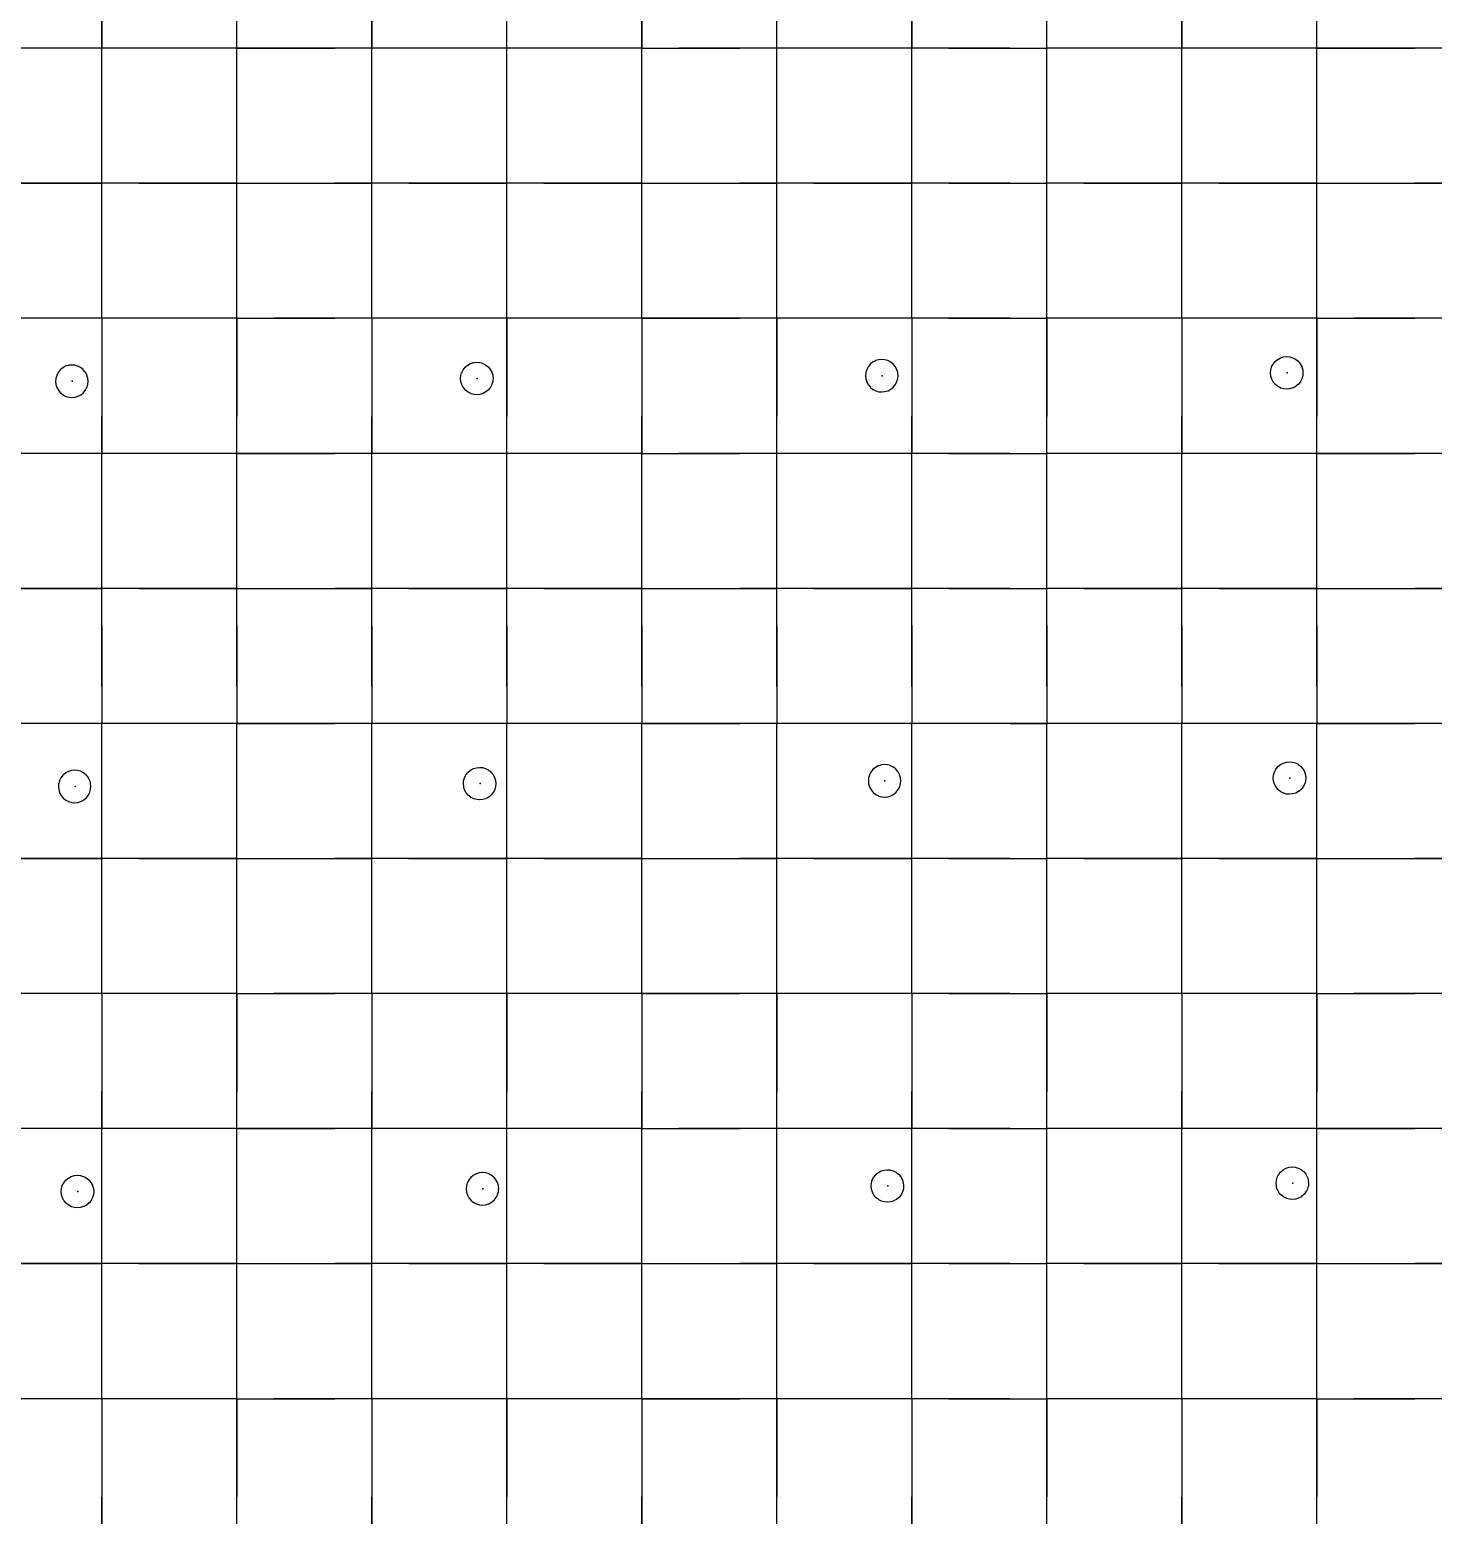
# Model space of a CAD drawing. Header units: metres. Extents: x 0 to 438, y -24 to 612.
# Drawn here: x 175.2 to 268.8, y 91.2 to 190.2 of the extents above; entities that cross this region are included whole.
import ezdxf

# ---------------------------------------------------------------- set-up
doc = ezdxf.new("R2010")
doc.units = ezdxf.units.M
doc.layers.add('LAYER_01_CUT', color=7, linetype='Continuous')
doc.layers.add('LAYER_04_GRID', color=7, linetype='Continuous')

msp = doc.modelspace()

# ---------------------------------------------------------------- linework, layer by layer
at = {"layer": 'LAYER_01_CUT'}
for points in [[(191.462, 189), (189, 189), (189, 195.538), (189, 198), (189, 204.538)], [(209.462, 189), (207, 189), (207, 195.538), (207, 198), (207, 204.538)], [(227.462, 189), (225, 189), (225, 195.538), (225, 198), (225, 204.538)], [(245.462, 189), (243, 189), (243, 195.538), (243, 198), (243, 204.538)], [(263.462, 189), (261, 189), (261, 195.538), (261, 198), (261, 204.538)], [(180, 195.538), (180, 189), (180, 191.462)], [(198, 195.538), (198, 189), (198, 191.462)], [(216, 195.538), (216, 189), (216, 191.462)], [(234, 195.538), (234, 189), (234, 191.462)], [(252, 195.538), (252, 189), (252, 191.462)], [(189, 189), (189, 191.462)], [(207, 189), (207, 191.462)], [(225, 189), (225, 191.462)], [(243, 189), (243, 191.462)], [(261, 189), (261, 191.462)], [(177.538, 189), (171, 189)], [(180, 189), (173.462, 189)], [(180, 189), (177.538, 189)], [(182.462, 189), (180, 189)], [(186.538, 189), (180, 189)], [(180, 186.538), (180, 189)], [(180, 182.462), (180, 189)], [(189, 189), (182.462, 189)], [(189, 189), (186.538, 189)], [(189, 186.538), (189, 189)], [(189, 182.462), (189, 189)], [(189, 189), (195.538, 189)], [(198, 189), (191.462, 189)], [(198, 189), (195.538, 189)], [(200.462, 189), (198, 189)], [(204.538, 189), (198, 189)], [(198, 186.538), (198, 189)], [(198, 182.462), (198, 189)], [(207, 189), (200.462, 189)], [(207, 189), (204.538, 189)], [(213.538, 189), (207, 189)], [(207, 186.538), (207, 189)], [(207, 182.462), (207, 189)], [(216, 189), (209.462, 189)], [(216, 189), (213.538, 189)], [(216, 186.538), (216, 189)], [(216, 182.462), (216, 189)], [(216, 189), (218.462, 189)], [(216, 189), (222.538, 189)], [(225, 189), (218.462, 189)], [(225, 189), (222.538, 189)], [(231.538, 189), (225, 189)], [(225, 186.538), (225, 189)], [(225, 182.462), (225, 189)], [(234, 189), (227.462, 189)], [(234, 189), (231.538, 189)], [(236.462, 189), (234, 189)], [(240.538, 189), (234, 189)], [(234, 186.538), (234, 189)], [(234, 182.462), (234, 189)], [(236.462, 189), (243, 189)], [(240.538, 189), (243, 189)], [(249.538, 189), (243, 189)], [(243, 186.538), (243, 189)], [(243, 182.462), (243, 189)], [(252, 189), (245.462, 189)], [(252, 189), (249.538, 189)], [(254.462, 189), (252, 189)], [(258.538, 189), (252, 189)], [(252, 186.538), (252, 189)], [(252, 182.462), (252, 189)], [(261, 189), (254.462, 189)], [(261, 189), (258.538, 189)], [(261, 186.538), (261, 189)], [(261, 182.462), (261, 189)], [(261, 189), (267.538, 189)], [(270, 189), (263.462, 189)], [(270, 189), (267.538, 189)], [(173.462, 180), (180, 180), (180, 186.538)], [(182.462, 180), (189, 180), (189, 186.538)], [(191.462, 180), (198, 180), (198, 186.538)], [(200.462, 180), (207, 180), (207, 186.538)], [(209.462, 180), (216, 180), (216, 186.538)], [(218.462, 180), (225, 180), (225, 186.538)], [(227.462, 180), (234, 180), (234, 186.538)], [(236.462, 180), (243, 180), (243, 186.538)], [(245.462, 180), (252, 180), (252, 186.538)], [(254.462, 180), (261, 180), (261, 186.538)], [(263.462, 180), (270, 180), (270, 186.538)], [(180, 180), (180, 182.462)], [(189, 180), (189, 182.462)], [(198, 180), (198, 182.462)], [(207, 180), (207, 182.462)], [(216, 180), (216, 182.462)], [(225, 180), (225, 182.462)], [(234, 180), (234, 182.462)], [(243, 180), (243, 182.462)], [(252, 180), (252, 182.462)], [(261, 180), (261, 182.462)], [(177.538, 180), (171, 180)], [(180, 180), (177.538, 180)], [(182.462, 180), (180, 180)], [(186.538, 180), (180, 180)], [(180, 177.538), (180, 180)], [(180, 173.462), (180, 180)], [(189, 180), (186.538, 180)], [(189, 177.538), (189, 180)], [(189, 173.462), (189, 180)], [(189, 180), (191.462, 180)], [(189, 180), (195.538, 180)], [(198, 180), (195.538, 180)], [(200.462, 180), (198, 180)], [(204.538, 180), (198, 180)], [(198, 177.538), (198, 180)], [(198, 173.462), (198, 180)], [(207, 180), (204.538, 180)], [(209.462, 180), (207, 180)], [(213.538, 180), (207, 180)], [(207, 177.538), (207, 180)], [(207, 173.462), (207, 180)], [(216, 180), (213.538, 180)], [(216, 177.538), (216, 180)], [(216, 173.462), (216, 180)], [(216, 180), (218.462, 180)], [(216, 180), (222.538, 180)], [(225, 180), (222.538, 180)], [(227.462, 180), (225, 180)], [(231.538, 180), (225, 180)], [(225, 177.538), (225, 180)], [(225, 173.462), (225, 180)], [(234, 180), (231.538, 180)], [(236.462, 180), (234, 180)], [(240.538, 180), (234, 180)], [(234, 177.538), (234, 180)], [(234, 173.462), (234, 180)], [(240.538, 180), (243, 180)], [(245.462, 180), (243, 180)], [(249.538, 180), (243, 180)], [(243, 177.538), (243, 180)], [(243, 173.462), (243, 180)], [(252, 180), (249.538, 180)], [(254.462, 180), (252, 180)], [(258.538, 180), (252, 180)], [(252, 177.538), (252, 180)], [(252, 173.462), (252, 180)], [(261, 180), (258.538, 180)], [(261, 177.538), (261, 180)], [(261, 173.462), (261, 180)], [(261, 180), (263.462, 180)], [(261, 180), (267.538, 180)], [(270, 180), (267.538, 180)], [(182.462, 171), (180, 171), (180, 177.538)], [(191.462, 162), (189, 162), (189, 168.538), (189, 171), (189, 177.538)], [(200.462, 171), (198, 171), (198, 177.538)], [(209.462, 162), (207, 162), (207, 168.538), (207, 171), (207, 177.538)], [(218.462, 171), (216, 171), (216, 177.538)], [(227.462, 162), (225, 162), (225, 168.538), (225, 171), (225, 177.538)], [(236.462, 171), (234, 171), (234, 177.538)], [(245.462, 162), (243, 162), (243, 168.538), (243, 171), (243, 177.538)], [(254.462, 171), (252, 171), (252, 177.538)], [(263.462, 162), (261, 162), (261, 168.538), (261, 171), (261, 177.538)], [(180, 171), (180, 173.462)], [(189, 171), (189, 173.462)], [(198, 171), (198, 173.462)], [(207, 171), (207, 173.462)], [(216, 171), (216, 173.462)], [(225, 171), (225, 173.462)], [(234, 171), (234, 173.462)], [(243, 171), (243, 173.462)], [(252, 171), (252, 173.462)], [(261, 171), (261, 173.462)], [(177.538, 171), (171, 171)], [(180, 171), (173.462, 171)], [(180, 171), (177.538, 171)], [(186.538, 171), (180, 171)], [(180, 171), (180, 168.538)], [(180, 171), (180, 164.462)], [(189, 171), (182.462, 171)], [(189, 171), (186.538, 171)], [(189, 171), (189, 164.462)], [(189, 171), (191.462, 171)], [(189, 171), (195.538, 171)], [(198, 171), (191.462, 171)], [(198, 171), (195.538, 171)], [(204.538, 171), (198, 171)], [(198, 171), (198, 168.538)], [(198, 171), (198, 164.462)], [(207, 171), (200.462, 171)], [(207, 171), (204.538, 171)], [(209.462, 171), (207, 171)], [(213.538, 171), (207, 171)], [(207, 171), (207, 164.462)], [(216, 171), (209.462, 171)], [(216, 171), (213.538, 171)], [(216, 171), (216, 168.538)], [(216, 171), (216, 164.462)], [(216, 171), (222.538, 171)], [(225, 171), (218.462, 171)], [(225, 171), (222.538, 171)], [(227.462, 171), (225, 171)], [(231.538, 171), (225, 171)], [(225, 171), (225, 164.462)], [(234, 171), (227.462, 171)], [(234, 171), (231.538, 171)], [(240.538, 171), (234, 171)], [(234, 171), (234, 168.538)], [(234, 171), (234, 164.462)], [(236.462, 171), (243, 171)], [(240.538, 171), (243, 171)], [(245.462, 171), (243, 171)], [(249.538, 171), (243, 171)], [(243, 171), (243, 164.462)], [(252, 171), (245.462, 171)], [(252, 171), (249.538, 171)], [(258.538, 171), (252, 171)], [(252, 171), (252, 168.538)], [(252, 171), (252, 164.462)], [(261, 171), (254.462, 171)], [(261, 171), (258.538, 171)], [(261, 171), (261, 164.462)], [(261, 171), (263.462, 171)], [(261, 171), (267.538, 171)], [(270, 171), (263.462, 171)], [(270, 171), (267.538, 171)], [(180, 168.538), (180, 162), (180, 164.462)], [(198, 168.538), (198, 162), (198, 164.462)], [(216, 168.538), (216, 162), (216, 164.462)], [(234, 168.538), (234, 162), (234, 164.462)], [(252, 168.538), (252, 162), (252, 164.462)], [(258.412, 166.451), (258.245, 166.582), (258.24, 166.589), (258.103, 166.751), (258.099, 166.758), (257.999, 166.943), (257.996, 166.951), (257.936, 167.147), (257.935, 167.155), (257.915, 167.354), (257.915, 167.361), (257.931, 167.548), (257.933, 167.556), (257.986, 167.748), (257.99, 167.756), (258.083, 167.941), (258.088, 167.948), (258.219, 168.114), (258.225, 168.12), (258.387, 168.256), (258.395, 168.26), (258.58, 168.36), (258.588, 168.363), (258.784, 168.423), (258.792, 168.424), (258.99, 168.445), (258.998, 168.444), (259.185, 168.428), (259.193, 168.426), (259.385, 168.373), (259.392, 168.369), (259.578, 168.277), (259.585, 168.271), (259.751, 168.14), (259.756, 168.134), (259.893, 167.972), (259.897, 167.964), (259.997, 167.78), (260, 167.772), (260.06, 167.575), (260.061, 167.567), (260.081, 167.369), (260.081, 167.361), (260.065, 167.174), (260.063, 167.166), (260.01, 166.974), (260.006, 166.967), (259.913, 166.782), (259.908, 166.775), (259.777, 166.609), (259.771, 166.603), (259.609, 166.466), (259.601, 166.462), (259.417, 166.362), (259.408, 166.359), (259.212, 166.299), (259.204, 166.298), (259.006, 166.278), (258.998, 166.279), (258.811, 166.294), (258.803, 166.296), (258.611, 166.349), (258.604, 166.353), (258.418, 166.446), (258.412, 166.451)], [(177.242, 166.029), (177.247, 166.023), (177.413, 165.892), (177.42, 165.886), (177.606, 165.794), (177.613, 165.79), (177.805, 165.737), (177.813, 165.735), (178, 165.719), (178.008, 165.718), (178.206, 165.739), (178.214, 165.74), (178.41, 165.8), (178.418, 165.803), (178.603, 165.903), (178.611, 165.907), (178.773, 166.043), (178.779, 166.049), (178.91, 166.215), (178.915, 166.222), (179.008, 166.407), (179.012, 166.415), (179.065, 166.607), (179.067, 166.615), (179.083, 166.802), (179.083, 166.809), (179.063, 167.008), (179.062, 167.016), (179.002, 167.212), (178.999, 167.22), (178.899, 167.405), (178.895, 167.412), (178.758, 167.574), (178.753, 167.581), (178.586, 167.712), (178.58, 167.717), (178.394, 167.81), (178.387, 167.814), (178.195, 167.867), (178.187, 167.869), (178, 167.884), (177.992, 167.885), (177.794, 167.865), (177.786, 167.864), (177.59, 167.804), (177.582, 167.801), (177.397, 167.701), (177.389, 167.697), (177.227, 167.56), (177.221, 167.554), (177.09, 167.388), (177.085, 167.381), (176.992, 167.196), (176.988, 167.189), (176.935, 166.997), (176.933, 166.989), (176.917, 166.802), (176.917, 166.794), (176.937, 166.596), (176.938, 166.588), (176.998, 166.391), (177.001, 166.383), (177.101, 166.199), (177.105, 166.191), (177.242, 166.029)], [(205.187, 168.055), (205.195, 168.053), (205.386, 168), (205.394, 167.996), (205.579, 167.904), (205.586, 167.898), (205.752, 167.767), (205.758, 167.761), (205.894, 167.599), (205.898, 167.591), (205.999, 167.407), (206.001, 167.399), (206.061, 167.203), (206.062, 167.194), (206.083, 166.996), (206.082, 166.988), (206.066, 166.801), (206.064, 166.793), (206.011, 166.601), (206.007, 166.594), (205.915, 166.409), (205.909, 166.402), (205.779, 166.236), (205.772, 166.23), (205.61, 166.093), (205.602, 166.089), (205.418, 165.989), (205.41, 165.987), (205.214, 165.926), (205.205, 165.925), (205.007, 165.905), (204.999, 165.906), (204.812, 165.921), (204.804, 165.923), (204.613, 165.976), (204.605, 165.98), (204.42, 166.073), (204.413, 166.078), (204.247, 166.209), (204.241, 166.216), (204.105, 166.378), (204.1, 166.385), (204, 166.57), (203.998, 166.578), (203.937, 166.774), (203.936, 166.782), (203.916, 166.981), (203.917, 166.989), (203.932, 167.175), (203.934, 167.183), (203.987, 167.375), (203.991, 167.383), (204.084, 167.568), (204.089, 167.575), (204.22, 167.741), (204.227, 167.747), (204.389, 167.883), (204.396, 167.887), (204.581, 167.987), (204.589, 167.99), (204.785, 168.05), (204.793, 168.051), (204.992, 168.072), (205, 168.071), (205.187, 168.055)], [(232.602, 166.276), (232.609, 166.28), (232.771, 166.416), (232.778, 166.422), (232.909, 166.588), (232.914, 166.595), (233.007, 166.78), (233.011, 166.788), (233.064, 166.98), (233.066, 166.988), (233.081, 167.174), (233.082, 167.182), (233.062, 167.381), (233.061, 167.389), (233, 167.585), (232.998, 167.593), (232.898, 167.778), (232.893, 167.785), (232.757, 167.947), (232.751, 167.954), (232.585, 168.085), (232.578, 168.09), (232.393, 168.183), (232.385, 168.187), (232.194, 168.24), (232.186, 168.242), (231.999, 168.257), (231.991, 168.258), (231.793, 168.238), (231.784, 168.237), (231.588, 168.176), (231.58, 168.174), (231.396, 168.074), (231.388, 168.07), (231.226, 167.933), (231.219, 167.927), (231.089, 167.761), (231.083, 167.754), (230.991, 167.569), (230.987, 167.562), (230.934, 167.37), (230.932, 167.362), (230.916, 167.175), (230.915, 167.167), (230.936, 166.969), (230.937, 166.96), (230.997, 166.764), (230.999, 166.756), (231.1, 166.572), (231.104, 166.564), (231.24, 166.402), (231.246, 166.395), (231.412, 166.265), (231.419, 166.259), (231.604, 166.167), (231.612, 166.163), (231.803, 166.11), (231.811, 166.108), (231.998, 166.092), (232.006, 166.091), (232.205, 166.112), (232.213, 166.113), (232.409, 166.173), (232.417, 166.176), (232.602, 166.276)], [(189, 162), (189, 164.462)], [(207, 162), (207, 164.462)], [(225, 162), (225, 164.462)], [(243, 162), (243, 164.462)], [(261, 162), (261, 164.462)], [(177.538, 162), (171, 162)], [(180, 162), (173.462, 162)], [(180, 162), (177.538, 162)], [(182.462, 162), (180, 162)], [(186.538, 162), (180, 162)], [(180, 159.538), (180, 162)], [(180, 155.462), (180, 162)], [(189, 162), (182.462, 162)], [(189, 162), (186.538, 162)], [(189, 159.538), (189, 162)], [(189, 155.462), (189, 162)], [(189, 162), (195.538, 162)], [(198, 162), (191.462, 162)], [(198, 162), (195.538, 162)], [(200.462, 162), (198, 162)], [(204.538, 162), (198, 162)], [(198, 159.538), (198, 162)], [(198, 155.462), (198, 162)], [(207, 162), (200.462, 162)], [(207, 162), (204.538, 162)], [(213.538, 162), (207, 162)], [(207, 159.538), (207, 162)], [(207, 155.462), (207, 162)], [(216, 162), (209.462, 162)], [(216, 162), (213.538, 162)], [(216, 159.538), (216, 162)], [(216, 155.462), (216, 162)], [(216, 162), (218.462, 162)], [(216, 162), (222.538, 162)], [(225, 162), (218.462, 162)], [(225, 162), (222.538, 162)], [(231.538, 162), (225, 162)], [(225, 159.538), (225, 162)], [(225, 155.462), (225, 162)], [(234, 162), (227.462, 162)], [(234, 162), (231.538, 162)], [(236.462, 162), (234, 162)], [(240.538, 162), (234, 162)], [(234, 159.538), (234, 162)], [(234, 155.462), (234, 162)], [(236.462, 162), (243, 162)], [(240.538, 162), (243, 162)], [(249.538, 162), (243, 162)], [(243, 159.538), (243, 162)], [(243, 155.462), (243, 162)], [(252, 162), (245.462, 162)], [(252, 162), (249.538, 162)], [(254.462, 162), (252, 162)], [(258.538, 162), (252, 162)], [(252, 159.538), (252, 162)], [(252, 155.462), (252, 162)], [(261, 162), (254.462, 162)], [(261, 162), (258.538, 162)], [(261, 159.538), (261, 162)], [(261, 155.462), (261, 162)], [(261, 162), (267.538, 162)], [(270, 162), (263.462, 162)], [(270, 162), (267.538, 162)], [(173.462, 153), (180, 153), (180, 159.538)], [(182.462, 153), (189, 153), (189, 159.538)], [(191.462, 153), (198, 153), (198, 159.538)], [(200.462, 153), (207, 153), (207, 159.538)], [(209.462, 153), (216, 153), (216, 159.538)], [(218.462, 153), (225, 153), (225, 159.538)], [(227.462, 153), (234, 153), (234, 159.538)], [(236.462, 153), (243, 153), (243, 159.538)], [(245.462, 153), (252, 153), (252, 159.538)], [(254.462, 153), (261, 153), (261, 159.538)], [(263.462, 153), (270, 153), (270, 159.538)], [(180, 153), (180, 155.462)], [(189, 153), (189, 155.462)], [(198, 153), (198, 155.462)], [(207, 153), (207, 155.462)], [(216, 153), (216, 155.462)], [(225, 153), (225, 155.462)], [(234, 153), (234, 155.462)], [(243, 153), (243, 155.462)], [(252, 153), (252, 155.462)], [(261, 153), (261, 155.462)], [(177.538, 153), (171, 153)], [(180, 153), (177.538, 153)], [(182.462, 153), (180, 153)], [(186.538, 153), (180, 153)], [(180, 150.538), (180, 153)], [(180, 146.462), (180, 153)], [(189, 153), (186.538, 153)], [(189, 150.538), (189, 153)], [(189, 146.462), (189, 153)], [(189, 153), (191.462, 153)], [(189, 153), (195.538, 153)], [(198, 153), (195.538, 153)], [(200.462, 153), (198, 153)], [(204.538, 153), (198, 153)], [(198, 150.538), (198, 153)], [(198, 146.462), (198, 153)], [(207, 153), (204.538, 153)], [(209.462, 153), (207, 153)], [(213.538, 153), (207, 153)], [(207, 150.538), (207, 153)], [(207, 146.462), (207, 153)], [(216, 153), (213.538, 153)], [(216, 150.538), (216, 153)], [(216, 146.462), (216, 153)], [(216, 153), (218.462, 153)], [(216, 153), (222.538, 153)], [(225, 153), (222.538, 153)], [(227.462, 153), (225, 153)], [(231.538, 153), (225, 153)], [(225, 150.538), (225, 153)], [(225, 146.462), (225, 153)], [(234, 153), (231.538, 153)], [(236.462, 153), (234, 153)], [(240.538, 153), (234, 153)], [(234, 150.538), (234, 153)], [(234, 146.462), (234, 153)], [(240.538, 153), (243, 153)], [(245.462, 153), (243, 153)], [(249.538, 153), (243, 153)], [(243, 150.538), (243, 153)], [(243, 146.462), (243, 153)], [(252, 153), (249.538, 153)], [(254.462, 153), (252, 153)], [(258.538, 153), (252, 153)], [(252, 150.538), (252, 153)], [(252, 146.462), (252, 153)], [(261, 153), (258.538, 153)], [(261, 150.538), (261, 153)], [(261, 146.462), (261, 153)], [(261, 153), (263.462, 153)], [(261, 153), (267.538, 153)], [(270, 153), (267.538, 153)], [(180, 150.538), (180, 144)], [(189, 150.538), (189, 144)], [(198, 150.538), (198, 144)], [(207, 150.538), (207, 144)], [(216, 150.538), (216, 144)], [(225, 150.538), (225, 144)], [(234, 150.538), (234, 144)], [(243, 150.538), (243, 144)], [(252, 150.538), (252, 144)], [(261, 150.538), (261, 144)], [(180, 146.462), (180, 144)], [(189, 146.462), (189, 144)], [(198, 146.462), (198, 144)], [(207, 146.462), (207, 144)], [(216, 146.462), (216, 144)], [(225, 146.462), (225, 144)], [(234, 146.462), (234, 144)], [(243, 146.462), (243, 144)], [(252, 146.462), (252, 144)], [(261, 146.462), (261, 144)], [(177.538, 144), (171, 144)], [(270, 144), (263.462, 144), (261, 144), (254.462, 144), (252, 144), (245.462, 144), (243, 144), (236.462, 144), (234, 144), (227.462, 144), (225, 144), (218.462, 144), (216, 144), (209.462, 144), (207, 144), (200.462, 144), (198, 144), (191.462, 144), (189, 144), (182.462, 144), (180, 144), (173.462, 144)], [(180, 144), (177.538, 144)], [(186.538, 144), (180, 144)], [(180, 141.538), (180, 144)], [(180, 137.462), (180, 144)], [(189, 144), (186.538, 144)], [(189, 141.538), (189, 144)], [(189, 137.462), (189, 144)], [(189, 144), (195.538, 144)], [(198, 144), (195.538, 144)], [(204.538, 144), (198, 144)], [(198, 141.538), (198, 144)], [(198, 137.462), (198, 144)], [(207, 144), (204.538, 144)], [(213.538, 144), (207, 144)], [(207, 141.538), (207, 144)], [(207, 137.462), (207, 144)], [(216, 144), (213.538, 144)], [(216, 141.538), (216, 144)], [(216, 137.462), (216, 144)], [(216, 144), (222.538, 144)], [(225, 144), (222.538, 144)], [(231.538, 144), (225, 144)], [(225, 141.538), (225, 144)], [(225, 137.462), (225, 144)], [(234, 144), (231.538, 144)], [(240.538, 144), (234, 144)], [(234, 141.538), (234, 144)], [(234, 137.462), (234, 144)], [(240.538, 144), (243, 144)], [(249.538, 144), (243, 144)], [(243, 141.538), (243, 144)], [(243, 137.462), (243, 144)], [(252, 144), (249.538, 144)], [(258.538, 144), (252, 144)], [(252, 141.538), (252, 144)], [(252, 137.462), (252, 144)], [(261, 144), (258.538, 144)], [(261, 141.538), (261, 144)], [(261, 137.462), (261, 144)], [(261, 144), (267.538, 144)], [(270, 144), (267.538, 144)], [(173.462, 135), (180, 135), (180, 141.538)], [(177.792, 138.794), (177.8, 138.791), (177.991, 138.738), (177.999, 138.735), (178.186, 138.72), (178.194, 138.719), (178.393, 138.74), (178.401, 138.74), (178.597, 138.801), (178.605, 138.803), (178.789, 138.903), (178.797, 138.908), (178.959, 139.044), (178.966, 139.05), (179.096, 139.216), (179.102, 139.223), (179.195, 139.408), (179.198, 139.416), (179.251, 139.607), (179.254, 139.615), (179.269, 139.802), (179.27, 139.81), (179.249, 140.008), (179.248, 140.017), (179.188, 140.213), (179.186, 140.221), (179.085, 140.405), (179.081, 140.413), (178.945, 140.575), (178.939, 140.582), (178.773, 140.712), (178.766, 140.718), (178.581, 140.81), (178.573, 140.814), (178.382, 140.867), (178.374, 140.87), (178.187, 140.885), (178.179, 140.886), (177.98, 140.865), (177.972, 140.864), (177.776, 140.804), (177.768, 140.802), (177.584, 140.701), (177.576, 140.697), (177.414, 140.561), (177.407, 140.555), (177.277, 140.389), (177.271, 140.382), (177.178, 140.197), (177.174, 140.189), (177.122, 139.998), (177.119, 139.99), (177.104, 139.803), (177.103, 139.795), (177.124, 139.596), (177.124, 139.588), (177.185, 139.392), (177.187, 139.384), (177.287, 139.199), (177.292, 139.192), (177.428, 139.03), (177.434, 139.023), (177.6, 138.893), (177.607, 138.887), (177.792, 138.794)], [(182.462, 135), (189, 135), (189, 141.538)], [(191.462, 135), (198, 135), (198, 141.538)], [(200.462, 135), (207, 135), (207, 141.538)], [(206.198, 139.602), (206.194, 139.594), (206.101, 139.409), (206.096, 139.402), (205.965, 139.236), (205.958, 139.231), (205.796, 139.094), (205.789, 139.09), (205.604, 138.99), (205.596, 138.987), (205.4, 138.927), (205.392, 138.926), (205.193, 138.906), (205.186, 138.906), (204.999, 138.922), (204.991, 138.924), (204.799, 138.977), (204.791, 138.981), (204.606, 139.074), (204.599, 139.079), (204.433, 139.21), (204.427, 139.216), (204.291, 139.378), (204.287, 139.386), (204.187, 139.57), (204.184, 139.579), (204.124, 139.775), (204.123, 139.783), (204.103, 139.981), (204.103, 139.989), (204.119, 140.176), (204.121, 140.184), (204.174, 140.376), (204.178, 140.383), (204.271, 140.568), (204.276, 140.575), (204.406, 140.742), (204.413, 140.747), (204.575, 140.884), (204.583, 140.888), (204.767, 140.988), (204.776, 140.991), (204.971, 141.051), (204.98, 141.052), (205.178, 141.072), (205.186, 141.072), (205.373, 141.056), (205.381, 141.054), (205.573, 141.001), (205.58, 140.997), (205.765, 140.904), (205.772, 140.899), (205.938, 140.768), (205.944, 140.761), (206.081, 140.6), (206.085, 140.592), (206.185, 140.407), (206.188, 140.399), (206.248, 140.203), (206.249, 140.195), (206.269, 139.996), (206.268, 139.989), (206.253, 139.802), (206.251, 139.794), (206.198, 139.602)], [(209.462, 135), (216, 135), (216, 141.538)], [(218.462, 135), (225, 135), (225, 141.538)], [(227.462, 135), (234, 135), (234, 141.538)], [(232.957, 139.417), (232.964, 139.423), (233.095, 139.589), (233.1, 139.596), (233.193, 139.781), (233.197, 139.789), (233.25, 139.98), (233.252, 139.988), (233.268, 140.175), (233.268, 140.183), (233.248, 140.381), (233.247, 140.39), (233.187, 140.586), (233.184, 140.594), (233.084, 140.778), (233.08, 140.786), (232.943, 140.948), (232.938, 140.955), (232.771, 141.085), (232.764, 141.091), (232.579, 141.183), (232.572, 141.187), (232.38, 141.24), (232.372, 141.242), (232.185, 141.258), (232.177, 141.259), (231.979, 141.238), (231.971, 141.237), (231.775, 141.177), (231.766, 141.175), (231.582, 141.074), (231.574, 141.07), (231.412, 140.934), (231.406, 140.928), (231.275, 140.762), (231.27, 140.755), (231.177, 140.57), (231.173, 140.562), (231.12, 140.371), (231.118, 140.363), (231.102, 140.176), (231.102, 140.168), (231.122, 139.969), (231.123, 139.961), (231.183, 139.765), (231.186, 139.757), (231.286, 139.572), (231.29, 139.565), (231.427, 139.403), (231.432, 139.396), (231.598, 139.265), (231.605, 139.26), (231.79, 139.167), (231.798, 139.163), (231.99, 139.11), (231.998, 139.108), (232.185, 139.093), (232.192, 139.092), (232.391, 139.113), (232.399, 139.113), (232.595, 139.174), (232.603, 139.176), (232.788, 139.276), (232.796, 139.281), (232.957, 139.417)], [(236.462, 135), (243, 135), (243, 141.538)], [(245.462, 135), (252, 135), (252, 141.538)], [(254.462, 135), (261, 135), (261, 141.538)], [(259.177, 141.445), (259.185, 141.444), (259.372, 141.429), (259.38, 141.427), (259.571, 141.374), (259.579, 141.37), (259.764, 141.277), (259.771, 141.272), (259.937, 141.141), (259.943, 141.134), (260.079, 140.972), (260.083, 140.965), (260.184, 140.78), (260.186, 140.772), (260.247, 140.576), (260.247, 140.568), (260.268, 140.369), (260.267, 140.362), (260.252, 140.175), (260.249, 140.167), (260.196, 139.975), (260.193, 139.967), (260.1, 139.782), (260.094, 139.775), (259.964, 139.609), (259.957, 139.604), (259.795, 139.467), (259.787, 139.463), (259.603, 139.363), (259.595, 139.36), (259.399, 139.3), (259.391, 139.299), (259.192, 139.279), (259.184, 139.279), (258.997, 139.295), (258.989, 139.297), (258.798, 139.35), (258.79, 139.354), (258.605, 139.446), (258.598, 139.452), (258.432, 139.583), (258.426, 139.589), (258.29, 139.751), (258.286, 139.759), (258.185, 139.943), (258.183, 139.951), (258.123, 140.148), (258.122, 140.156), (258.101, 140.354), (258.102, 140.362), (258.117, 140.549), (258.12, 140.557), (258.173, 140.749), (258.176, 140.756), (258.269, 140.941), (258.275, 140.948), (258.405, 141.114), (258.412, 141.12), (258.574, 141.257), (258.582, 141.261), (258.766, 141.361), (258.774, 141.364), (258.97, 141.424), (258.978, 141.425), (259.177, 141.445)], [(263.462, 135), (270, 135), (270, 141.538)], [(180, 135), (180, 137.462)], [(189, 135), (189, 137.462)], [(198, 135), (198, 137.462)], [(207, 135), (207, 137.462)], [(216, 135), (216, 137.462)], [(225, 135), (225, 137.462)], [(234, 135), (234, 137.462)], [(243, 135), (243, 137.462)], [(252, 135), (252, 137.462)], [(261, 135), (261, 137.462)], [(177.538, 135), (171, 135)], [(180, 135), (177.538, 135)], [(182.462, 135), (180, 135)], [(186.538, 135), (180, 135)], [(180, 132.538), (180, 135)], [(180, 128.462), (180, 135)], [(189, 135), (186.538, 135)], [(189, 132.538), (189, 135)], [(189, 128.462), (189, 135)], [(189, 135), (191.462, 135)], [(189, 135), (195.538, 135)], [(198, 135), (195.538, 135)], [(200.462, 135), (198, 135)], [(204.538, 135), (198, 135)], [(198, 132.538), (198, 135)], [(198, 128.462), (198, 135)], [(207, 135), (204.538, 135)], [(209.462, 135), (207, 135)], [(213.538, 135), (207, 135)], [(207, 132.538), (207, 135)], [(207, 128.462), (207, 135)], [(216, 135), (213.538, 135)], [(216, 132.538), (216, 135)], [(216, 128.462), (216, 135)], [(216, 135), (218.462, 135)], [(216, 135), (222.538, 135)], [(225, 135), (222.538, 135)], [(227.462, 135), (225, 135)], [(231.538, 135), (225, 135)], [(225, 132.538), (225, 135)], [(225, 128.462), (225, 135)], [(234, 135), (231.538, 135)], [(236.462, 135), (234, 135)], [(240.538, 135), (234, 135)], [(234, 132.538), (234, 135)], [(234, 128.462), (234, 135)], [(240.538, 135), (243, 135)], [(245.462, 135), (243, 135)], [(249.538, 135), (243, 135)], [(243, 132.538), (243, 135)], [(243, 128.462), (243, 135)], [(252, 135), (249.538, 135)], [(254.462, 135), (252, 135)], [(258.538, 135), (252, 135)], [(252, 132.538), (252, 135)], [(252, 128.462), (252, 135)], [(261, 135), (258.538, 135)], [(261, 132.538), (261, 135)], [(261, 128.462), (261, 135)], [(261, 135), (263.462, 135)], [(261, 135), (267.538, 135)], [(270, 135), (267.538, 135)], [(182.462, 126), (180, 126), (180, 132.538)], [(191.462, 117), (189, 117), (189, 123.538), (189, 126), (189, 132.538)], [(200.462, 126), (198, 126), (198, 132.538)], [(209.462, 117), (207, 117), (207, 123.538), (207, 126), (207, 132.538)], [(218.462, 126), (216, 126), (216, 132.538)], [(227.462, 117), (225, 117), (225, 123.538), (225, 126), (225, 132.538)], [(236.462, 126), (234, 126), (234, 132.538)], [(245.462, 117), (243, 117), (243, 123.538), (243, 126), (243, 132.538)], [(254.462, 126), (252, 126), (252, 132.538)], [(263.462, 117), (261, 117), (261, 123.538), (261, 126), (261, 132.538)], [(180, 126), (180, 128.462)], [(189, 126), (189, 128.462)], [(198, 126), (198, 128.462)], [(207, 126), (207, 128.462)], [(216, 126), (216, 128.462)], [(225, 126), (225, 128.462)], [(234, 126), (234, 128.462)], [(243, 126), (243, 128.462)], [(252, 126), (252, 128.462)], [(261, 126), (261, 128.462)], [(177.538, 126), (171, 126)], [(180, 126), (173.462, 126)], [(180, 126), (177.538, 126)], [(186.538, 126), (180, 126)], [(180, 126), (180, 123.538)], [(180, 126), (180, 119.462)], [(189, 126), (182.462, 126)], [(189, 126), (186.538, 126)], [(189, 126), (189, 119.462)], [(189, 126), (191.462, 126)], [(189, 126), (195.538, 126)], [(198, 126), (191.462, 126)], [(198, 126), (195.538, 126)], [(204.538, 126), (198, 126)], [(198, 126), (198, 123.538)], [(198, 126), (198, 119.462)], [(207, 126), (200.462, 126)], [(207, 126), (204.538, 126)], [(209.462, 126), (207, 126)], [(213.538, 126), (207, 126)], [(207, 126), (207, 119.462)], [(216, 126), (209.462, 126)], [(216, 126), (213.538, 126)], [(216, 126), (216, 123.538)], [(216, 126), (216, 119.462)], [(216, 126), (222.538, 126)], [(225, 126), (218.462, 126)], [(225, 126), (222.538, 126)], [(227.462, 126), (225, 126)], [(231.538, 126), (225, 126)], [(225, 126), (225, 119.462)], [(234, 126), (227.462, 126)], [(234, 126), (231.538, 126)], [(240.538, 126), (234, 126)], [(234, 126), (234, 123.538)], [(234, 126), (234, 119.462)], [(236.462, 126), (243, 126)], [(240.538, 126), (243, 126)], [(245.462, 126), (243, 126)], [(249.538, 126), (243, 126)], [(243, 126), (243, 119.462)], [(252, 126), (245.462, 126)], [(252, 126), (249.538, 126)], [(258.538, 126), (252, 126)], [(252, 126), (252, 123.538)], [(252, 126), (252, 119.462)], [(261, 126), (254.462, 126)], [(261, 126), (258.538, 126)], [(261, 126), (261, 119.462)], [(261, 126), (263.462, 126)], [(261, 126), (267.538, 126)], [(270, 126), (263.462, 126)], [(270, 126), (267.538, 126)], [(180, 123.538), (180, 117), (180, 119.462)], [(198, 123.538), (198, 117), (198, 119.462)], [(216, 123.538), (216, 117), (216, 119.462)], [(234, 123.538), (234, 117), (234, 119.462)], [(252, 123.538), (252, 117), (252, 119.462)], [(189, 117), (189, 119.462)], [(207, 117), (207, 119.462)], [(225, 117), (225, 119.462)], [(243, 117), (243, 119.462)], [(261, 117), (261, 119.462)], [(177.538, 117), (171, 117)], [(180, 117), (173.462, 117)], [(180, 117), (177.538, 117)], [(182.462, 117), (180, 117)], [(186.538, 117), (180, 117)], [(180, 114.538), (180, 117)], [(180, 110.462), (180, 117)], [(189, 117), (182.462, 117)], [(189, 117), (186.538, 117)], [(189, 114.538), (189, 117)], [(189, 110.462), (189, 117)], [(189, 117), (195.538, 117)], [(198, 117), (191.462, 117)], [(198, 117), (195.538, 117)], [(200.462, 117), (198, 117)], [(204.538, 117), (198, 117)], [(198, 114.538), (198, 117)], [(198, 110.462), (198, 117)], [(207, 117), (200.462, 117)], [(207, 117), (204.538, 117)], [(213.538, 117), (207, 117)], [(207, 114.538), (207, 117)], [(207, 110.462), (207, 117)], [(216, 117), (209.462, 117)], [(216, 117), (213.538, 117)], [(216, 114.538), (216, 117)], [(216, 110.462), (216, 117)], [(216, 117), (218.462, 117)], [(216, 117), (222.538, 117)], [(225, 117), (218.462, 117)], [(225, 117), (222.538, 117)], [(231.538, 117), (225, 117)], [(225, 114.538), (225, 117)], [(225, 110.462), (225, 117)], [(234, 117), (227.462, 117)], [(234, 117), (231.538, 117)], [(236.462, 117), (234, 117)], [(240.538, 117), (234, 117)], [(234, 114.538), (234, 117)], [(234, 110.462), (234, 117)], [(236.462, 117), (243, 117)], [(240.538, 117), (243, 117)], [(249.538, 117), (243, 117)], [(243, 114.538), (243, 117)], [(243, 110.462), (243, 117)], [(252, 117), (245.462, 117)], [(252, 117), (249.538, 117)], [(254.462, 117), (252, 117)], [(258.538, 117), (252, 117)], [(252, 114.538), (252, 117)], [(252, 110.462), (252, 117)], [(261, 117), (254.462, 117)], [(261, 117), (258.538, 117)], [(261, 114.538), (261, 117)], [(261, 110.462), (261, 117)], [(261, 117), (267.538, 117)], [(270, 117), (263.462, 117)], [(270, 117), (267.538, 117)], [(173.462, 108), (180, 108), (180, 114.538)], [(178.373, 113.886), (178.56, 113.87), (178.568, 113.868), (178.76, 113.815), (178.767, 113.811), (178.952, 113.718), (178.959, 113.713), (179.126, 113.582), (179.131, 113.576), (179.268, 113.414), (179.272, 113.406), (179.372, 113.222), (179.375, 113.213), (179.435, 113.017), (179.436, 113.009), (179.456, 112.811), (179.456, 112.803), (179.44, 112.616), (179.438, 112.608), (179.385, 112.416), (179.381, 112.409), (179.288, 112.224), (179.283, 112.217), (179.152, 112.05), (179.145, 112.045), (178.984, 111.908), (178.976, 111.904), (178.791, 111.804), (178.783, 111.801), (178.587, 111.741), (178.579, 111.74), (178.38, 111.72), (178.373, 111.72), (178.186, 111.736), (178.178, 111.738), (177.986, 111.791), (177.978, 111.795), (177.793, 111.888), (177.786, 111.893), (177.62, 112.024), (177.615, 112.031), (177.478, 112.192), (177.474, 112.2), (177.374, 112.385), (177.371, 112.393), (177.311, 112.589), (177.31, 112.597), (177.29, 112.796), (177.29, 112.803), (177.306, 112.99), (177.308, 112.998), (177.361, 113.19), (177.365, 113.198), (177.458, 113.383), (177.463, 113.39), (177.594, 113.556), (177.6, 113.561), (177.762, 113.698), (177.77, 113.702), (177.954, 113.802), (177.963, 113.805), (178.159, 113.865), (178.167, 113.866), (178.365, 113.886), (178.373, 113.886)], [(182.462, 108), (189, 108), (189, 114.538)], [(191.462, 108), (198, 108), (198, 114.538)], [(200.462, 108), (207, 108), (207, 114.538)], [(205.791, 111.99), (205.975, 112.091), (205.983, 112.095), (206.145, 112.231), (206.152, 112.237), (206.282, 112.403), (206.288, 112.41), (206.38, 112.595), (206.384, 112.603), (206.437, 112.794), (206.439, 112.802), (206.455, 112.989), (206.456, 112.997), (206.435, 113.196), (206.434, 113.204), (206.374, 113.4), (206.372, 113.408), (206.271, 113.593), (206.267, 113.6), (206.131, 113.762), (206.125, 113.769), (205.959, 113.899), (205.952, 113.905), (205.767, 113.998), (205.759, 114.001), (205.568, 114.054), (205.56, 114.057), (205.372, 114.072), (205.365, 114.073), (205.166, 114.052), (205.158, 114.051), (204.962, 113.991), (204.954, 113.989), (204.769, 113.889), (204.762, 113.884), (204.6, 113.748), (204.593, 113.742), (204.462, 113.576), (204.457, 113.569), (204.364, 113.384), (204.36, 113.376), (204.307, 113.185), (204.305, 113.177), (204.29, 112.99), (204.289, 112.982), (204.309, 112.784), (204.31, 112.775), (204.37, 112.579), (204.373, 112.571), (204.473, 112.387), (204.477, 112.379), (204.614, 112.217), (204.62, 112.21), (204.786, 112.08), (204.793, 112.074), (204.978, 111.982), (204.986, 111.978), (205.177, 111.925), (205.185, 111.922), (205.372, 111.907), (205.38, 111.906), (205.578, 111.927), (205.587, 111.928), (205.783, 111.988), (205.791, 111.99)], [(209.462, 108), (216, 108), (216, 114.538)], [(218.462, 108), (225, 108), (225, 114.538)], [(227.462, 108), (234, 108), (234, 114.538)], [(233.434, 113.39), (233.434, 113.382), (233.455, 113.184), (233.454, 113.176), (233.439, 112.989), (233.437, 112.981), (233.384, 112.789), (233.38, 112.782), (233.287, 112.596), (233.281, 112.59), (233.151, 112.423), (233.144, 112.418), (232.982, 112.281), (232.975, 112.277), (232.79, 112.177), (232.782, 112.174), (232.586, 112.114), (232.578, 112.113), (232.379, 112.093), (232.371, 112.093), (232.184, 112.109), (232.176, 112.111), (231.985, 112.164), (231.977, 112.168), (231.792, 112.261), (231.785, 112.266), (231.619, 112.397), (231.613, 112.404), (231.477, 112.565), (231.473, 112.573), (231.372, 112.757), (231.37, 112.766), (231.31, 112.962), (231.309, 112.97), (231.288, 113.169), (231.289, 113.176), (231.304, 113.363), (231.307, 113.371), (231.36, 113.563), (231.364, 113.571), (231.456, 113.756), (231.462, 113.762), (231.592, 113.929), (231.599, 113.934), (231.761, 114.071), (231.769, 114.075), (231.953, 114.175), (231.961, 114.178), (232.157, 114.238), (232.166, 114.239), (232.364, 114.259), (232.372, 114.259), (232.559, 114.243), (232.567, 114.241), (232.758, 114.188), (232.766, 114.184), (232.951, 114.091), (232.958, 114.086), (233.124, 113.955), (233.13, 113.949), (233.266, 113.787), (233.271, 113.779), (233.371, 113.595), (233.373, 113.586), (233.434, 113.39)], [(236.462, 108), (243, 108), (243, 114.538)], [(245.462, 108), (252, 108), (252, 114.538)], [(254.462, 108), (261, 108), (261, 114.538)], [(258.363, 113.757), (258.456, 113.942), (258.461, 113.949), (258.592, 114.115), (258.598, 114.121), (258.76, 114.257), (258.768, 114.261), (258.953, 114.362), (258.961, 114.364), (259.157, 114.424), (259.165, 114.425), (259.363, 114.446), (259.371, 114.445), (259.558, 114.43), (259.566, 114.427), (259.758, 114.374), (259.765, 114.371), (259.951, 114.278), (259.957, 114.272), (260.124, 114.142), (260.129, 114.135), (260.266, 113.973), (260.27, 113.965), (260.37, 113.781), (260.373, 113.773), (260.433, 113.577), (260.434, 113.568), (260.454, 113.37), (260.454, 113.362), (260.438, 113.175), (260.436, 113.167), (260.383, 112.976), (260.379, 112.968), (260.286, 112.783), (260.281, 112.776), (260.15, 112.61), (260.144, 112.604), (259.982, 112.468), (259.974, 112.463), (259.789, 112.363), (259.781, 112.361), (259.585, 112.301), (259.577, 112.3), (259.379, 112.279), (259.371, 112.28), (259.184, 112.295), (259.176, 112.298), (258.984, 112.351), (258.977, 112.354), (258.791, 112.447), (258.784, 112.453), (258.618, 112.583), (258.613, 112.59), (258.476, 112.752), (258.472, 112.76), (258.372, 112.944), (258.369, 112.952), (258.309, 113.148), (258.308, 113.156), (258.288, 113.355), (258.288, 113.363), (258.304, 113.55), (258.306, 113.558), (258.359, 113.749), (258.363, 113.757)], [(263.462, 108), (270, 108), (270, 114.538)], [(180, 108), (180, 110.462)], [(189, 108), (189, 110.462)], [(198, 108), (198, 110.462)], [(207, 108), (207, 110.462)], [(216, 108), (216, 110.462)], [(225, 108), (225, 110.462)], [(234, 108), (234, 110.462)], [(243, 108), (243, 110.462)], [(252, 108), (252, 110.462)], [(261, 108), (261, 110.462)], [(177.538, 108), (171, 108)], [(180, 108), (177.538, 108)], [(182.462, 108), (180, 108)], [(186.538, 108), (180, 108)], [(180, 105.538), (180, 108)], [(180, 101.462), (180, 108)], [(189, 108), (186.538, 108)], [(189, 105.538), (189, 108)], [(189, 101.462), (189, 108)], [(189, 108), (191.462, 108)], [(189, 108), (195.538, 108)], [(198, 108), (195.538, 108)], [(200.462, 108), (198, 108)], [(204.538, 108), (198, 108)], [(198, 105.538), (198, 108)], [(198, 101.462), (198, 108)], [(207, 108), (204.538, 108)], [(209.462, 108), (207, 108)], [(213.538, 108), (207, 108)], [(207, 105.538), (207, 108)], [(207, 101.462), (207, 108)], [(216, 108), (213.538, 108)], [(216, 105.538), (216, 108)], [(216, 101.462), (216, 108)], [(216, 108), (218.462, 108)], [(216, 108), (222.538, 108)], [(225, 108), (222.538, 108)], [(227.462, 108), (225, 108)], [(231.538, 108), (225, 108)], [(225, 105.538), (225, 108)], [(225, 101.462), (225, 108)], [(234, 108), (231.538, 108)], [(236.462, 108), (234, 108)], [(240.538, 108), (234, 108)], [(234, 105.538), (234, 108)], [(234, 101.462), (234, 108)], [(240.538, 108), (243, 108)], [(245.462, 108), (243, 108)], [(249.538, 108), (243, 108)], [(243, 105.538), (243, 108)], [(243, 101.462), (243, 108)], [(252, 108), (249.538, 108)], [(254.462, 108), (252, 108)], [(258.538, 108), (252, 108)], [(252, 105.538), (252, 108)], [(252, 101.462), (252, 108)], [(261, 108), (258.538, 108)], [(261, 105.538), (261, 108)], [(261, 101.462), (261, 108)], [(261, 108), (263.462, 108)], [(261, 108), (267.538, 108)], [(270, 108), (267.538, 108)], [(182.462, 99), (180, 99), (180, 105.538)], [(191.462, 90), (189, 90), (189, 96.538), (189, 99), (189, 105.538)], [(200.462, 99), (198, 99), (198, 105.538)], [(209.462, 90), (207, 90), (207, 96.538), (207, 99), (207, 105.538)], [(218.462, 99), (216, 99), (216, 105.538)], [(227.462, 90), (225, 90), (225, 96.538), (225, 99), (225, 105.538)], [(236.462, 99), (234, 99), (234, 105.538)], [(245.462, 90), (243, 90), (243, 96.538), (243, 99), (243, 105.538)], [(254.462, 99), (252, 99), (252, 105.538)], [(263.462, 90), (261, 90), (261, 96.538), (261, 99), (261, 105.538)], [(180, 99), (180, 101.462)], [(189, 99), (189, 101.462)], [(198, 99), (198, 101.462)], [(207, 99), (207, 101.462)], [(216, 99), (216, 101.462)], [(225, 99), (225, 101.462)], [(234, 99), (234, 101.462)], [(243, 99), (243, 101.462)], [(252, 99), (252, 101.462)], [(261, 99), (261, 101.462)], [(177.538, 99), (171, 99)], [(180, 99), (173.462, 99)], [(180, 99), (177.538, 99)], [(186.538, 99), (180, 99)], [(180, 99), (180, 96.538)], [(180, 99), (180, 92.462)], [(189, 99), (182.462, 99)], [(189, 99), (186.538, 99)], [(189, 99), (189, 92.462)], [(189, 99), (191.462, 99)], [(189, 99), (195.538, 99)], [(198, 99), (191.462, 99)], [(198, 99), (195.538, 99)], [(204.538, 99), (198, 99)], [(198, 99), (198, 96.538)], [(198, 99), (198, 92.462)], [(207, 99), (200.462, 99)], [(207, 99), (204.538, 99)], [(209.462, 99), (207, 99)], [(213.538, 99), (207, 99)], [(207, 99), (207, 92.462)], [(216, 99), (209.462, 99)], [(216, 99), (213.538, 99)], [(216, 99), (216, 96.538)], [(216, 99), (216, 92.462)], [(216, 99), (222.538, 99)], [(225, 99), (218.462, 99)], [(225, 99), (222.538, 99)], [(227.462, 99), (225, 99)], [(231.538, 99), (225, 99)], [(225, 99), (225, 92.462)], [(234, 99), (227.462, 99)], [(234, 99), (231.538, 99)], [(240.538, 99), (234, 99)], [(234, 99), (234, 96.538)], [(234, 99), (234, 92.462)], [(236.462, 99), (243, 99)], [(240.538, 99), (243, 99)], [(245.462, 99), (243, 99)], [(249.538, 99), (243, 99)], [(243, 99), (243, 92.462)], [(252, 99), (245.462, 99)], [(252, 99), (249.538, 99)], [(258.538, 99), (252, 99)], [(252, 99), (252, 96.538)], [(252, 99), (252, 92.462)], [(261, 99), (254.462, 99)], [(261, 99), (258.538, 99)], [(261, 99), (261, 92.462)], [(261, 99), (263.462, 99)], [(261, 99), (267.538, 99)], [(270, 99), (263.462, 99)], [(270, 99), (267.538, 99)], [(180, 96.538), (180, 90), (180, 92.462)], [(198, 96.538), (198, 90), (198, 92.462)], [(216, 96.538), (216, 90), (216, 92.462)], [(234, 96.538), (234, 90), (234, 92.462)], [(252, 96.538), (252, 90), (252, 92.462)], [(189, 90), (189, 92.462)], [(207, 90), (207, 92.462)], [(225, 90), (225, 92.462)], [(243, 90), (243, 92.462)], [(261, 90), (261, 92.462)]]:
    msp.add_lwpolyline(points, dxfattribs=at)
at = {"layer": 'LAYER_04_GRID'}
for p in [(259.025, 167.361), (178.027, 166.802), (205.026, 166.988), (232.026, 167.175), (178.213, 139.803), (205.213, 139.989), (232.212, 140.176), (259.211, 140.362), (205.399, 112.99), (232.399, 113.176), (259.398, 113.363), (178.4, 112.803)]:
    msp.add_point(p, dxfattribs=at)

doc.saveas('drawing.dxf')
